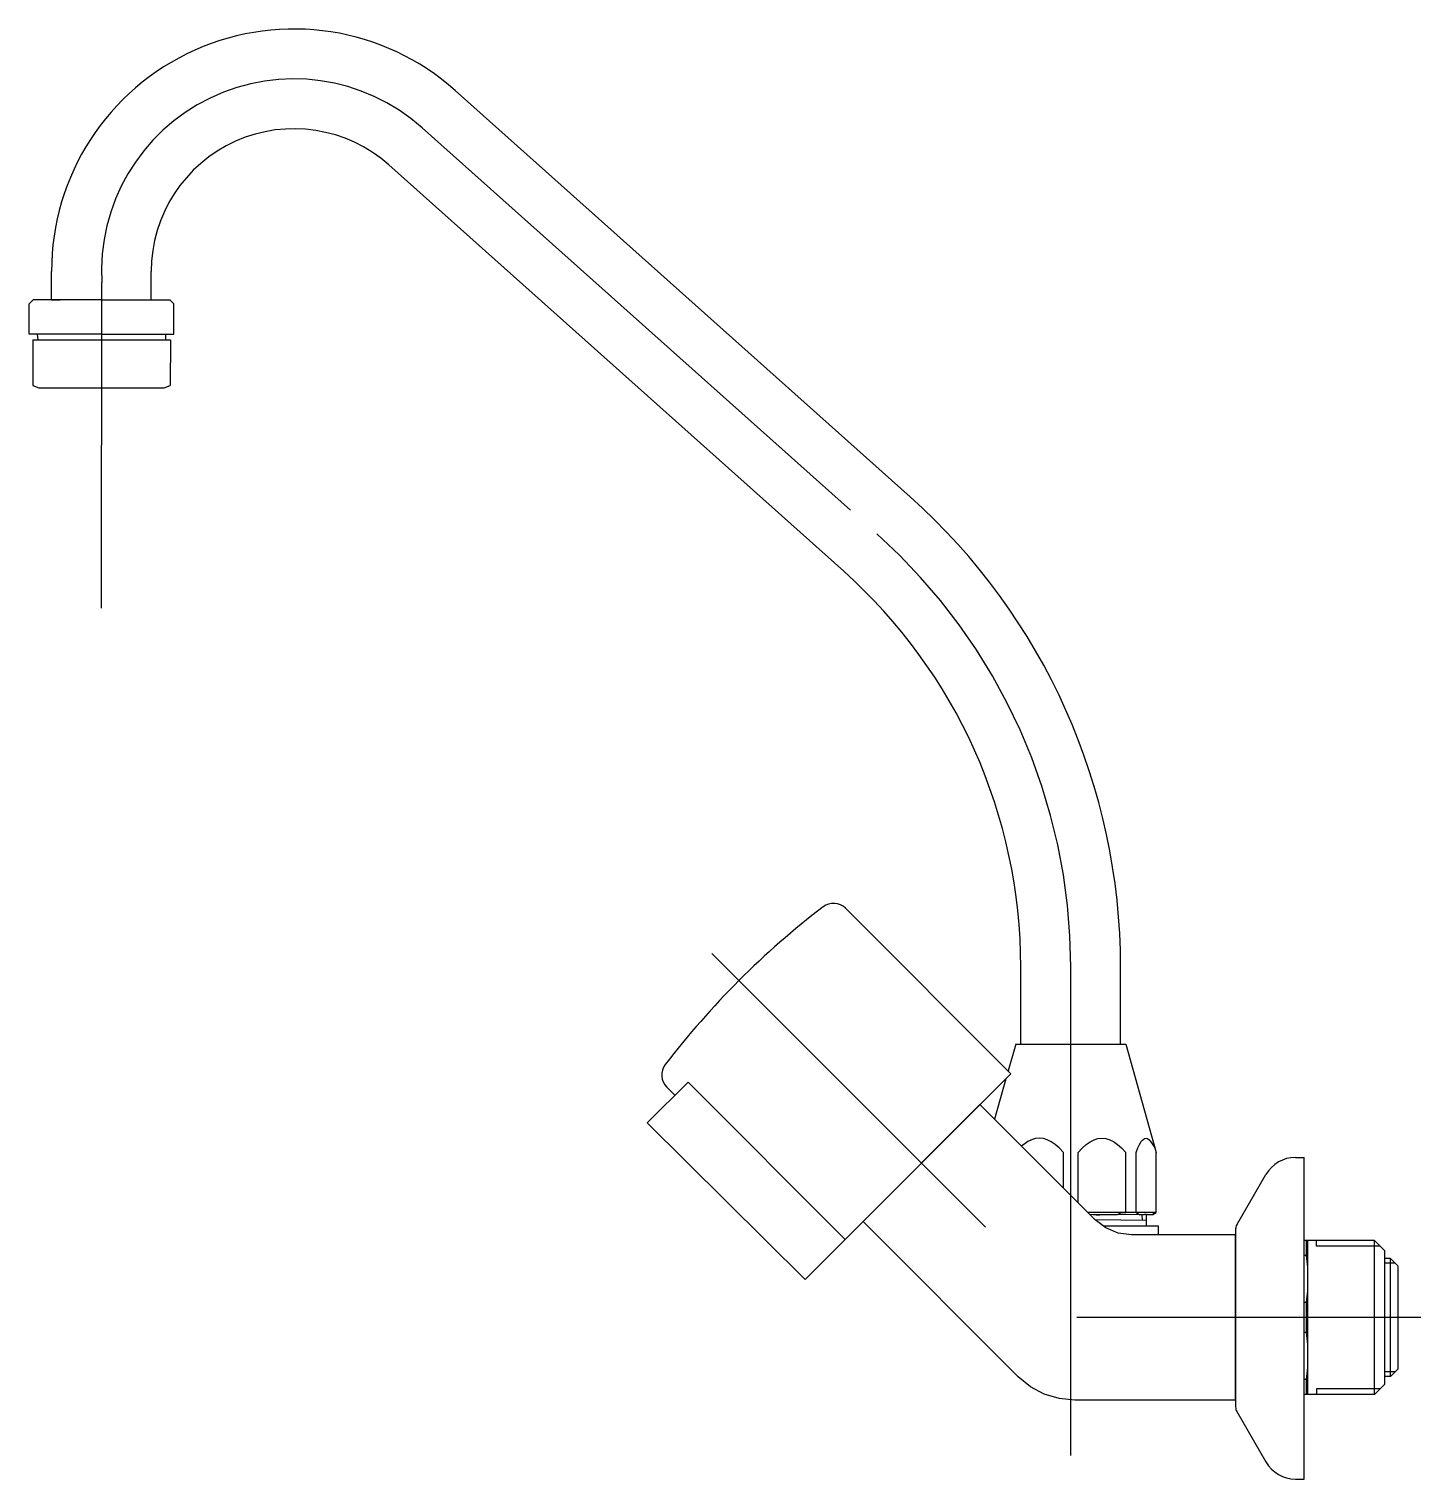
# Model space of a CAD drawing. Extents: x 9.798 to 10.04, y -13.344 to -13.092.
import ezdxf

# ---------------------------------------------------------------- set-up
doc = ezdxf.new("R2010")
doc.units = 0
doc.header["$LTSCALE"] = 0.2
doc.header["$MEASUREMENT"] = 0
doc.linetypes.add('AXES', pattern=[0.54, 0.3, -0.08, 0.08, -0.08])
doc.linetypes.add('CONTINU', pattern=[0])
doc.layers.get('0').update_dxf_attribs({"linetype": 'CONTINUOUS'})
doc.layers.add('DECA_EIXOS', color=5, linetype='AXES')

msp = doc.modelspace()

# ---------------------------------------------------------------- linework, layer by layer
at = {"linetype": 'CONTINU'}
for points in [[(9.87214, -13.10234, 0.647937), (9.80184, -13.13382)], [(9.86057, -13.1153, 0.647935), (9.81921, -13.13382)], [(9.98801, -13.25493, 0.213636), (9.95137, -13.17309)], [(9.97063, -13.25493, 0.213636), (9.9398, -13.18605)], [(9.93619, -13.24447, 0.032727), (9.92155, -13.2573)], [(9.94011, -13.24473, 0.376294), (9.93619, -13.24447)], [(9.92155, -13.2573, 0.03272), (9.90872, -13.27194)], [(9.90872, -13.27194, 0.376294), (9.90897, -13.27586)], [(10.01847, -13.2881, 0.267949), (10.01331, -13.29108)], [(10.00825, -13.29984, 0.13165), (10.00804, -13.30064)], [(10.00804, -13.33156, 0.131652), (10.00825, -13.33235)], [(10.01331, -13.34112, 0.267949), (10.01847, -13.3441)]]:
    msp.add_lwpolyline(points, format="xyb", dxfattribs=at)
for points in [[(9.87214, -13.10234), (9.95137, -13.17309)], [(9.86057, -13.1153), (9.9398, -13.18605)], [(9.80184, -13.13878), (9.80184, -13.13382)], [(9.81921, -13.13878), (9.81921, -13.13382)], [(9.79792, -13.13949), (9.79862, -13.13878)], [(9.81058, -13.13878), (9.79862, -13.13878)], [(9.80184, -13.13878), (9.80333, -13.13878)], [(9.81058, -13.13878), (9.82243, -13.13878)], [(9.81772, -13.13878), (9.81921, -13.13878)], [(9.82314, -13.13949), (9.82243, -13.13878)], [(9.79792, -13.14474), (9.79792, -13.13949)], [(9.82314, -13.14474), (9.82314, -13.13949)], [(9.81057, -13.14474), (9.79792, -13.14474)], [(9.79931, -13.14474), (9.79792, -13.14474)], [(9.7986, -13.14575), (9.79859, -13.15369)], [(9.7986, -13.14575), (9.81057, -13.14576)], [(9.79931, -13.14474), (9.79944, -13.14575)], [(9.81057, -13.14474), (9.82314, -13.14474)], [(9.81057, -13.14576), (9.82253, -13.14577)], [(9.82169, -13.14474), (9.82168, -13.14577)], [(9.82253, -13.14577), (9.82252, -13.15371)], [(9.79859, -13.15369), (9.79964, -13.15409)], [(9.82148, -13.15411), (9.82252, -13.15371)], [(9.79964, -13.15409), (9.82148, -13.15411)], [(9.96891, -13.27353), (9.94011, -13.24473)], [(9.97063, -13.26836), (9.97063, -13.25493)], [(9.98801, -13.26836), (9.98801, -13.25493)], [(9.96974, -13.26836), (9.96842, -13.27304)], [(9.96974, -13.26836), (9.9889, -13.26836)], [(9.9889, -13.26836), (9.99421, -13.28722)], [(9.91268, -13.275), (9.90559, -13.28208)], [(9.91268, -13.275), (9.94004, -13.3024)], [(9.96891, -13.27353), (9.93309, -13.30935)], [(9.96804, -13.2744), (9.96605, -13.28144)], [(9.91039, -13.27728), (9.90897, -13.27586)], [(9.96352, -13.27891), (9.94316, -13.29927)], [(9.98358, -13.29897), (9.96352, -13.27891)], [(9.93309, -13.30935), (9.90559, -13.28208)], [(9.97186, -13.28536), (9.97074, -13.28613)], [(9.97186, -13.28536), (9.97114, -13.28585)], [(9.97252, -13.28503), (9.97186, -13.28536)], [(9.97321, -13.28483), (9.97252, -13.28503)], [(9.97389, -13.28476), (9.97321, -13.28483)], [(9.97457, -13.28483), (9.97389, -13.28476)], [(9.97525, -13.28503), (9.97457, -13.28483)], [(9.97594, -13.28537), (9.97525, -13.28503)], [(9.97663, -13.28585), (9.97594, -13.28537)], [(9.98201, -13.28585), (9.98271, -13.28537)], [(9.98271, -13.28537), (9.98339, -13.28503)], [(9.98339, -13.28503), (9.98407, -13.28483)], [(9.98407, -13.28483), (9.98476, -13.28476)], [(9.98476, -13.28476), (9.98544, -13.28483)], [(9.98544, -13.28483), (9.98612, -13.28503)], [(9.98612, -13.28503), (9.98678, -13.28536)], [(9.98678, -13.28536), (9.9875, -13.28585)], [(9.99131, -13.28583), (9.9916, -13.28536)], [(9.9916, -13.28536), (9.99188, -13.28503)], [(9.99188, -13.28503), (9.99216, -13.28483)], [(9.99216, -13.28483), (9.99244, -13.28476)], [(9.99244, -13.28476), (9.99272, -13.28483)], [(9.99272, -13.28483), (9.99301, -13.28503)], [(9.99301, -13.28503), (9.99329, -13.28537)], [(9.99329, -13.28537), (9.99352, -13.28576)], [(9.97731, -13.28645), (9.97663, -13.28585)], [(9.97804, -13.28722), (9.97731, -13.28645)], [(9.97804, -13.29343), (9.97804, -13.28722)], [(9.98061, -13.28722), (9.98131, -13.28647)], [(9.98061, -13.296), (9.98061, -13.28722)], [(9.98131, -13.28647), (9.98201, -13.28585)], [(9.9875, -13.28585), (9.98818, -13.28645)], [(9.98818, -13.28645), (9.9889, -13.28722)], [(9.9889, -13.29772), (9.9889, -13.28722)], [(9.99072, -13.28722), (9.99102, -13.28645)], [(9.99072, -13.29772), (9.99072, -13.28722)], [(9.99102, -13.28645), (9.99131, -13.28583)], [(9.99352, -13.28576), (9.99399, -13.28641)], [(9.99399, -13.28641), (9.99421, -13.28722)], [(9.99421, -13.29772), (9.99421, -13.28722)], [(10.01847, -13.2881), (10.01995, -13.2881)], [(10.01995, -13.3441), (10.01995, -13.2881)], [(10.00825, -13.29984), (10.01331, -13.29108)], [(9.99421, -13.29772), (9.98233, -13.29772)], [(9.98747, -13.29803), (9.98818, -13.29772)], [(9.98818, -13.29772), (9.9889, -13.29772)], [(9.99072, -13.29772), (9.99102, -13.29784)], [(9.99072, -13.29772), (9.99131, -13.29804)], [(9.99363, -13.29805), (9.99389, -13.29772)], [(9.99363, -13.29805), (9.99421, -13.29772)], [(9.99389, -13.29772), (9.99421, -13.29772)], [(9.9702, -13.32631), (9.94316, -13.29927)], [(9.98262, -13.29801), (9.99363, -13.29805)], [(9.98262, -13.29801), (9.98432, -13.29815)], [(9.98339, -13.29801), (9.98406, -13.29802)], [(9.98544, -13.30039), (9.98358, -13.29897)], [(9.99255, -13.2991), (9.98358, -13.29897)], [(9.98406, -13.29802), (9.98476, -13.29802)], [(9.98476, -13.29802), (9.98543, -13.29802)], [(9.99463, -13.3001), (9.98505, -13.3001)], [(9.98543, -13.29802), (9.9861, -13.29802)], [(9.98758, -13.30128), (9.98544, -13.30039)], [(9.9861, -13.29802), (9.98672, -13.29803)], [(9.98672, -13.29803), (9.98747, -13.29803)], [(9.99131, -13.29804), (9.9917, -13.29805)], [(9.99159, -13.29802), (9.99188, -13.29807)], [(9.9919, -13.2991), (9.9917, -13.29805)], [(9.9917, -13.29805), (9.99216, -13.29805)], [(9.99255, -13.29805), (9.99216, -13.29805)], [(9.99244, -13.29805), (9.99272, -13.29805)], [(9.99255, -13.29805), (9.99328, -13.29802)], [(9.99255, -13.3001), (9.99255, -13.29805)], [(9.993, -13.29807), (9.99328, -13.29802)], [(9.99328, -13.29802), (9.99363, -13.29805)], [(9.99463, -13.30159), (9.99463, -13.3001)], [(10.00804, -13.30041), (10.00804, -13.33156)], [(9.9899, -13.30159), (9.98758, -13.30128)], [(10.00804, -13.30159), (9.9899, -13.30159)], [(10.00804, -13.33038), (10.00804, -13.30159)], [(10.02211, -13.30258), (10.01995, -13.30259)], [(10.02041, -13.30521), (10.02041, -13.30259)], [(10.02062, -13.30884), (10.02062, -13.30259)], [(10.03224, -13.30258), (10.02211, -13.30258)], [(10.02211, -13.30357), (10.02211, -13.30258)], [(10.03224, -13.32939), (10.03224, -13.30258)], [(10.03402, -13.30437), (10.03224, -13.30258)], [(10.02041, -13.30521), (10.01995, -13.30521)], [(10.02062, -13.30724), (10.02041, -13.30521)], [(10.03323, -13.30357), (10.02211, -13.30357)], [(10.03402, -13.3276), (10.03402, -13.30437)], [(10.02062, -13.30884), (10.02062, -13.30724)], [(10.03502, -13.30573), (10.03402, -13.30573)], [(10.03581, -13.30653), (10.03402, -13.30653)], [(10.03633, -13.30705), (10.03502, -13.30573)], [(10.03502, -13.32624), (10.03502, -13.30573)], [(10.03633, -13.32492), (10.03633, -13.30705)], [(10.02062, -13.30973), (10.02062, -13.30884)], [(10.02062, -13.32223), (10.02062, -13.30973)], [(10.02062, -13.31133), (10.02062, -13.30973)], [(10.02041, -13.31337), (10.02062, -13.31133)], [(10.02041, -13.31337), (10.01995, -13.31337)], [(10.02041, -13.3186), (10.02041, -13.31337)], [(10.02041, -13.3186), (10.01995, -13.3186)], [(10.02062, -13.32064), (10.02041, -13.3186)], [(10.02062, -13.32223), (10.02062, -13.32064)], [(10.02062, -13.32313), (10.02062, -13.32223)], [(10.02062, -13.32938), (10.02062, -13.32313)], [(10.02062, -13.32473), (10.02062, -13.32313)], [(10.02041, -13.32676), (10.02062, -13.32473)], [(10.03581, -13.32544), (10.03402, -13.32544)], [(10.03502, -13.32624), (10.03633, -13.32492)], [(9.97232, -13.32805), (9.9702, -13.32631)], [(9.97471, -13.32932), (9.97232, -13.32805)], [(10.02041, -13.32676), (10.01995, -13.32676)], [(10.02041, -13.32938), (10.02041, -13.32676)], [(10.03224, -13.32939), (10.03402, -13.3276)], [(10.03502, -13.32624), (10.03402, -13.32624)], [(9.9773, -13.33011), (9.97471, -13.32932)], [(9.98003, -13.33038), (9.9773, -13.33011)], [(10.00804, -13.33038), (9.98003, -13.33038)], [(10.02211, -13.32939), (10.01995, -13.32938)], [(10.02211, -13.3284), (10.02211, -13.32939)], [(10.03323, -13.3284), (10.02211, -13.3284)], [(10.03224, -13.32939), (10.02211, -13.32939)], [(10.00825, -13.33235), (10.01331, -13.34112)], [(10.01847, -13.3441), (10.01995, -13.3441)]]:
    msp.add_lwpolyline(points, dxfattribs=at)
at = {"layer": 'DECA_EIXOS'}
for points in [[(9.86636, -13.10882, 0.668799), (9.81058, -13.13577)], [(9.97932, -13.25493, 0.213731), (9.94556, -13.17954)]]:
    msp.add_lwpolyline(points, format="xyb", dxfattribs=at)
for points in [[(9.86636, -13.10882), (9.94556, -13.17954)], [(9.81053, -13.19248), (9.81058, -13.13577)], [(9.96451, -13.30026), (9.91682, -13.25257)], [(9.97932, -13.34001), (9.97932, -13.25493)], [(10.04032, -13.31598), (9.98037, -13.31598)]]:
    msp.add_lwpolyline(points, dxfattribs=at)

doc.saveas('drawing.dxf')
